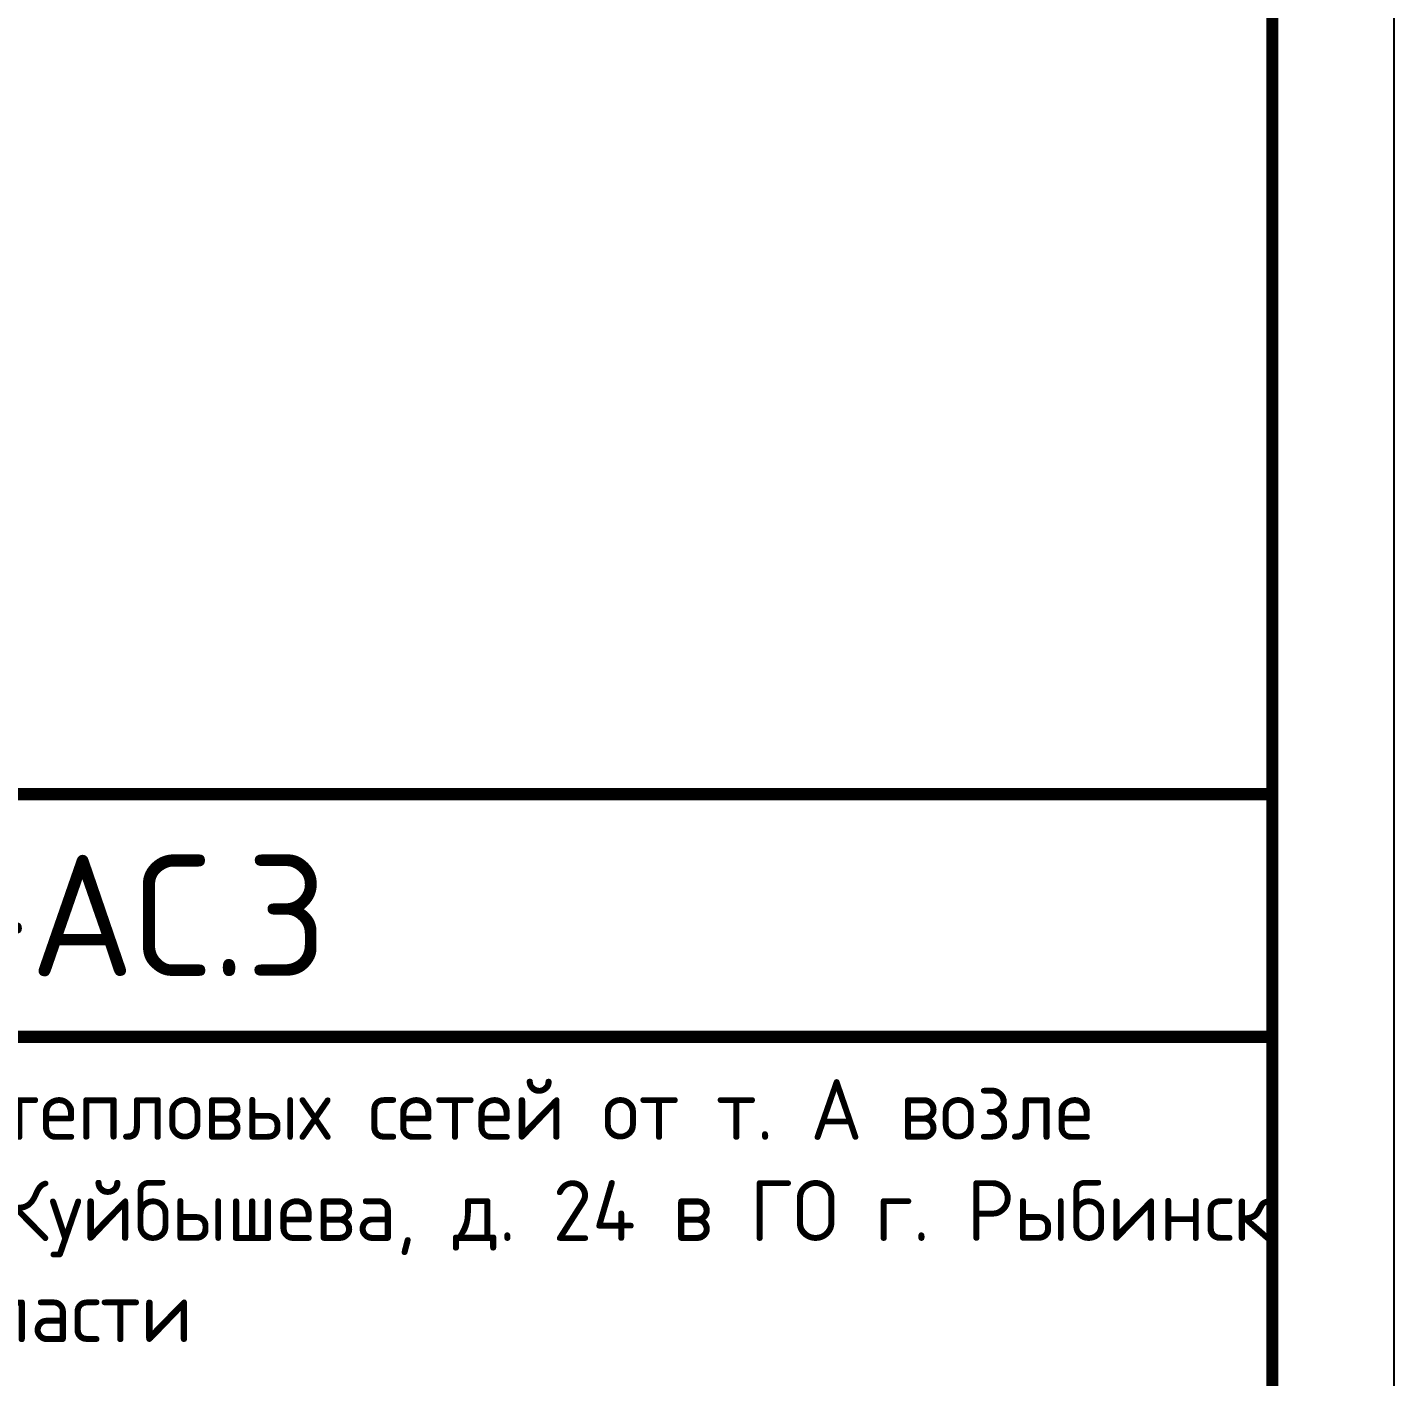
# Model space of a CAD drawing. Header units: metres. Extents: x 1563 to 4966, y -517 to 1463.
# Drawn here: x 2567.7 to 2624, y 1201.8 to 1257.4 of the extents above; entities that cross this region are included whole.
import ezdxf
from ezdxf.enums import TextEntityAlignment as Align

# ---------------------------------------------------------------- set-up
doc = ezdxf.new("R2010")
doc.units = ezdxf.units.M
doc.layers.add('Форматы', color=7, linetype='Continuous')
doc.styles.get("Standard").update_dxf_attribs({"font": 'GOST Common.ttf'})

# ---------------------------------------------------------------- blocks, each defined once
blk = doc.blocks.new('*U324')
blk.add_lwpolyline([(0, 0), (420, 0), (420, -297), (0, -297)], close=True)
at = {"const_width": 0.5}
blk.add_lwpolyline([(20, -5), (415, -5), (415, -292), (20, -292)], close=True, dxfattribs=at)
for points in [[(230, -292), (230, -237), (415, -237)], [(295, -247), (415, -247)]]:
    blk.add_lwpolyline(points, dxfattribs=at)
blk.add_text('0802.Р.22-АС.3', height=5).set_placement((355, -242), align=Align.MIDDLE_CENTER)
at = {"insert": (355, -254.5), "char_height": 2.5, "width": 120, "attachment_point": 5}
blk.add_mtext('Капитальный ремонт  (реконструкция) тепловых сетей от т. А возле \\PТК-8015 по ул. Б. Новикова до ТК-8013  ул. Куйбышева, д. 24 в ГО г. Рыбинск \\PЯрославской области\\P', dxfattribs=at)
blk.add_attdef('РАЗРАБОТАЛ', text='', height=2.5).set_placement((250.501, -264.224), align=Align.MIDDLE_LEFT)
at = {"flags": 8}
for tag, height, p in [('ДАТА', 2.5, (290.074, -264.402)), ('ЛИСТ', 3, (386.388, -271.915)), ('ЛИСТОВ', 3, (403.888, -271.915)), ('ФОРМАТ', 3, (380.972, -294.745))]:
    blk.add_attdef(tag, text='', height=height, dxfattribs=at).set_placement(p, align=Align.MIDDLE_CENTER)
blk.add_attdef('ПРОВЕРИЛ', (250.749, -270.729), '', height=2.5)
at = {"lineweight": 30, "flags": 104}
for tag, p in [('ТЕПЛОВЫЕ_СЕТИ', (330, -269.5)), ('ИМЯ_ЧЕРТЕЖА', (330, -284.5))]:
    blk.add_attdef(tag, text='', height=3, dxfattribs=at).set_placement(p, align=Align.MIDDLE_CENTER)

msp = doc.modelspace()

# ---------------------------------------------------------------- block references
at = {"layer": 'Форматы'}
msp.add_blockref('*U324', (2204.0412, 1462.8234), dxfattribs=at)

doc.saveas('drawing.dxf')
